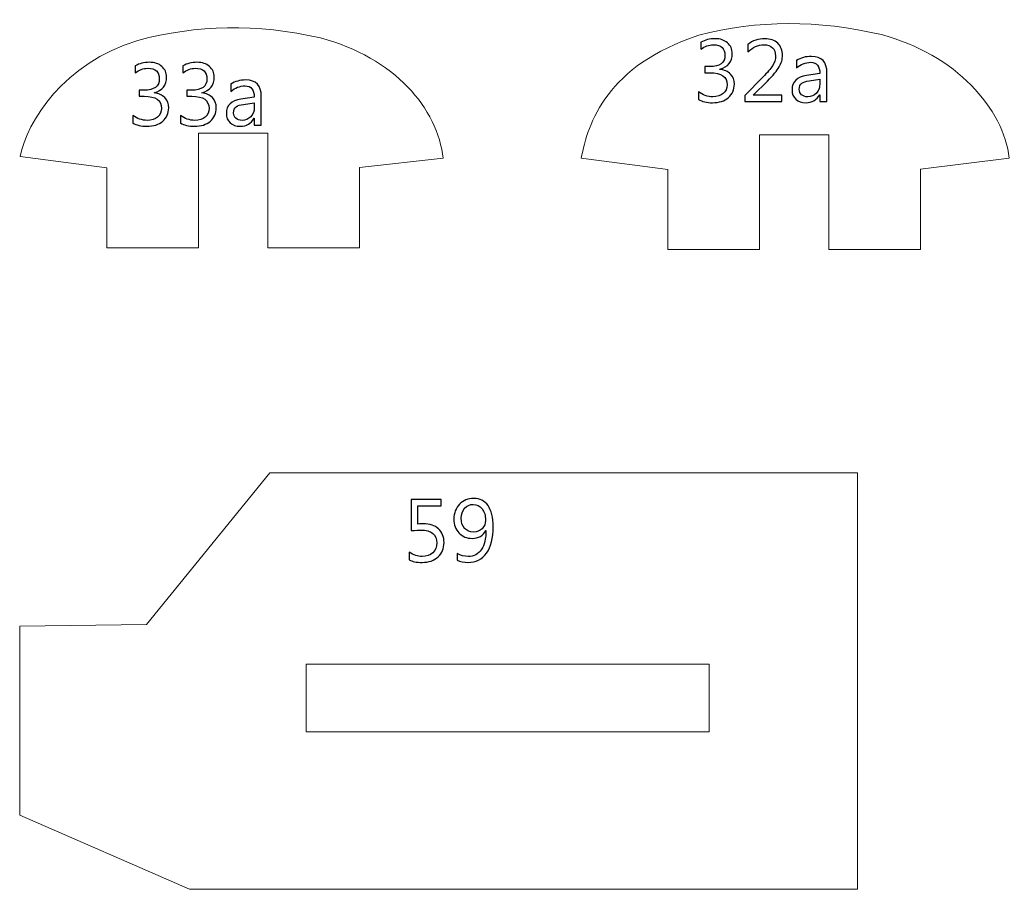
# Model space of a CAD drawing. Header units: centimetres. Extents: x -19.4 to 19.9, y -26.5 to 22.7.
# Drawn here: x -19.208 to -14.467, y -21.636 to -17.471 of the extents above; entities that cross this region are included whole.
import ezdxf

# ---------------------------------------------------------------- set-up
doc = ezdxf.new("R2010")
doc.units = ezdxf.units.CM
doc.header["$MEASUREMENT"] = 0
doc.layers.add('Camada 1', color=7, linetype='Continuous')

msp = doc.modelspace()

# ---------------------------------------------------------------- linework, layer by layer
at = {"layer": 'Camada 1', "color": 7, "lineweight": 9}
msp.add_lwpolyline([(-17.83549, -20.88224), (-15.90525, -20.88224), (-15.90525, -20.55776), (-17.83549, -20.55776), (-17.83549, -20.88224)], close=True, dxfattribs=at)
for points, knots in [([(-18.35137, -18.01404), (-18.35137, -18.01404), (-18.01893, -18.01404), (-18.01893, -18.01404), (-18.01893, -18.01404), (-18.01893, -18.01404), (-18.01915, -18.56346), (-18.01915, -18.56346), (-18.01915, -18.56346), (-18.01915, -18.56346), (-17.58045, -18.56334), (-17.58045, -18.56334), (-17.58045, -18.56334), (-17.58045, -18.56334), (-17.58015, -18.17793), (-17.58015, -18.17793), (-17.58015, -18.17793), (-17.58015, -18.17793), (-17.17934, -18.13441), (-17.17934, -18.13441), (-17.17934, -18.13441), (-17.20502, -17.89693), (-17.4121, -17.65142), (-17.76761, -17.5579), (-17.76761, -17.5579), (-18.07108, -17.48705), (-18.3604, -17.49483), (-18.64282, -17.56926), (-18.64282, -17.56926), (-18.99689, -17.67799), (-19.17526, -17.95945), (-19.20538, -18.12489), (-19.20538, -18.12489), (-19.20538, -18.12489), (-18.79091, -18.18003), (-18.79091, -18.18003), (-18.79091, -18.18003), (-18.79091, -18.18003), (-18.79085, -18.56268), (-18.79085, -18.56268), (-18.79085, -18.56268), (-18.79085, -18.56268), (-18.35133, -18.56342), (-18.35133, -18.56342), (-18.35133, -18.56342), (-18.35133, -18.56342), (-18.35137, -18.01404), (-18.35137, -18.01404)], [0, 0, 0, 0, 0.0769231, 0.0769231, 0.0769231, 0.0769231, 0.1538462, 0.1538462, 0.1538462, 0.1538462, 0.2307692, 0.2307692, 0.2307692, 0.2307692, 0.3076923, 0.3076923, 0.3076923, 0.3076923, 0.3846154, 0.3846154, 0.3846154, 0.3846154, 0.4615385, 0.4615385, 0.4615385, 0.4615385, 0.5384615, 0.5384615, 0.5384615, 0.5384615, 0.6153846, 0.6153846, 0.6153846, 0.6153846, 0.6923077, 0.6923077, 0.6923077, 0.6923077, 0.7692308, 0.7692308, 0.7692308, 0.7692308, 0.8461538, 0.8461538, 0.8461538, 0.8461538, 1, 1, 1, 1]), ([(-15.66337, -18.02204), (-15.66337, -18.02204), (-15.33093, -18.02204), (-15.33093, -18.02204), (-15.33093, -18.02204), (-15.33093, -18.02204), (-15.33115, -18.57146), (-15.33115, -18.57146), (-15.33115, -18.57146), (-15.33115, -18.57146), (-14.89245, -18.57134), (-14.89245, -18.57134), (-14.89245, -18.57134), (-14.89245, -18.57134), (-14.89215, -18.18593), (-14.89215, -18.18593), (-14.89215, -18.18593), (-14.89215, -18.18593), (-14.46737, -18.13441), (-14.46737, -18.13441), (-14.46737, -18.13441), (-14.49305, -17.89693), (-14.7241, -17.63542), (-15.07961, -17.5419), (-15.07961, -17.5419), (-15.38308, -17.47105), (-15.6724, -17.47082), (-15.95482, -17.54525), (-15.95482, -17.54525), (-16.39354, -17.6871), (-16.48726, -17.96745), (-16.51738, -18.13289), (-16.51738, -18.13289), (-16.51738, -18.13289), (-16.10291, -18.18803), (-16.10291, -18.18803), (-16.10291, -18.18803), (-16.10291, -18.18803), (-16.10285, -18.57068), (-16.10285, -18.57068), (-16.10285, -18.57068), (-16.10285, -18.57068), (-15.66333, -18.57142), (-15.66333, -18.57142), (-15.66333, -18.57142), (-15.66333, -18.57142), (-15.66337, -18.02204), (-15.66337, -18.02204)], [0, 0, 0, 0, 0.0769231, 0.0769231, 0.0769231, 0.0769231, 0.1538462, 0.1538462, 0.1538462, 0.1538462, 0.2307692, 0.2307692, 0.2307692, 0.2307692, 0.3076923, 0.3076923, 0.3076923, 0.3076923, 0.3846154, 0.3846154, 0.3846154, 0.3846154, 0.4615385, 0.4615385, 0.4615385, 0.4615385, 0.5384615, 0.5384615, 0.5384615, 0.5384615, 0.6153846, 0.6153846, 0.6153846, 0.6153846, 0.6923077, 0.6923077, 0.6923077, 0.6923077, 0.7692308, 0.7692308, 0.7692308, 0.7692308, 0.8461538, 0.8461538, 0.8461538, 0.8461538, 1, 1, 1, 1]), ([(-15.19417, -21.6355), (-15.19417, -21.6355), (-18.39439, -21.6355), (-18.39439, -21.6355), (-18.39439, -21.6355), (-18.39439, -21.6355), (-19.20773, -21.28158), (-19.20773, -21.28158), (-19.20773, -21.28158), (-19.20773, -21.28158), (-19.20751, -20.3751), (-19.20751, -20.3751), (-19.20751, -20.3751), (-19.20751, -20.3751), (-18.60141, -20.36694), (-18.60141, -20.36694), (-18.60141, -20.36694), (-18.60141, -20.36694), (-18.01051, -19.64138), (-18.01051, -19.64138), (-18.01051, -19.64138), (-18.01051, -19.64138), (-15.19417, -19.64138), (-15.19417, -19.64138), (-15.19417, -19.64138), (-15.19417, -19.64138), (-15.19417, -21.6355), (-15.19417, -21.6355)], [0, 0, 0, 0, 0.125, 0.125, 0.125, 0.125, 0.25, 0.25, 0.25, 0.25, 0.375, 0.375, 0.375, 0.375, 0.5, 0.5, 0.5, 0.5, 0.625, 0.625, 0.625, 0.625, 0.75, 0.75, 0.75, 0.75, 1, 1, 1, 1])]:
    msp.add_open_spline(points, degree=3, knots=knots, dxfattribs=at)
at = {"layer": 'Camada 1', "color": 7}
for points, knots in [([(-15.95572, -17.85197), (-15.95572, -17.85197), (-15.95572, -17.81557), (-15.95572, -17.81557), (-15.95572, -17.81557), (-15.93547, -17.83165), (-15.91254, -17.8397), (-15.88706, -17.8397), (-15.88706, -17.8397), (-15.86632, -17.8397), (-15.84981, -17.83455), (-15.83746, -17.82417), (-15.83746, -17.82417), (-15.82512, -17.8138), (-15.81898, -17.79983), (-15.81898, -17.78233), (-15.81898, -17.78233), (-15.81898, -17.74353), (-15.84649, -17.72412), (-15.90146, -17.72412), (-15.90146, -17.72412), (-15.90146, -17.72412), (-15.92608, -17.72412), (-15.92608, -17.72412), (-15.92608, -17.72412), (-15.92608, -17.72412), (-15.92608, -17.69534), (-15.92608, -17.69534), (-15.92608, -17.69534), (-15.92608, -17.69534), (-15.90266, -17.69534), (-15.90266, -17.69534), (-15.90266, -17.69534), (-15.85362, -17.69534), (-15.82914, -17.67713), (-15.82914, -17.6408), (-15.82914, -17.6408), (-15.82914, -17.60714), (-15.84784, -17.59035), (-15.88523, -17.59035), (-15.88523, -17.59035), (-15.90611, -17.59035), (-15.9258, -17.5974), (-15.94429, -17.61152), (-15.94429, -17.61152), (-15.94429, -17.61152), (-15.94429, -17.5785), (-15.94429, -17.5785), (-15.94429, -17.5785), (-15.92524, -17.56721), (-15.90273, -17.56156), (-15.87683, -17.56156), (-15.87683, -17.56156), (-15.85186, -17.56156), (-15.83189, -17.56819), (-15.81686, -17.58139), (-15.81686, -17.58139), (-15.8019, -17.59465), (-15.79442, -17.61159), (-15.79442, -17.63226), (-15.79442, -17.63226), (-15.79442, -17.67128), (-15.81425, -17.6964), (-15.85397, -17.70754), (-15.85397, -17.70754), (-15.85397, -17.70754), (-15.85397, -17.70839), (-15.85397, -17.70839), (-15.85397, -17.70839), (-15.83267, -17.71044), (-15.81573, -17.71792), (-15.80317, -17.73083), (-15.80317, -17.73083), (-15.79054, -17.74374), (-15.78426, -17.75983), (-15.78426, -17.77909), (-15.78426, -17.77909), (-15.78426, -17.80576), (-15.79379, -17.82721), (-15.81291, -17.84358), (-15.81291, -17.84358), (-15.83203, -17.85988), (-15.85722, -17.86806), (-15.88848, -17.86806), (-15.88848, -17.86806), (-15.91663, -17.86806), (-15.93906, -17.8627), (-15.95572, -17.85197)], [0, 0, 0, 0, 0.0434783, 0.0434783, 0.0434783, 0.0434783, 0.0869565, 0.0869565, 0.0869565, 0.0869565, 0.1304348, 0.1304348, 0.1304348, 0.1304348, 0.173913, 0.173913, 0.173913, 0.173913, 0.2173913, 0.2173913, 0.2173913, 0.2173913, 0.2608696, 0.2608696, 0.2608696, 0.2608696, 0.3043478, 0.3043478, 0.3043478, 0.3043478, 0.3478261, 0.3478261, 0.3478261, 0.3478261, 0.3913043, 0.3913043, 0.3913043, 0.3913043, 0.4347826, 0.4347826, 0.4347826, 0.4347826, 0.4782609, 0.4782609, 0.4782609, 0.4782609, 0.5217391, 0.5217391, 0.5217391, 0.5217391, 0.5652174, 0.5652174, 0.5652174, 0.5652174, 0.6086957, 0.6086957, 0.6086957, 0.6086957, 0.6521739, 0.6521739, 0.6521739, 0.6521739, 0.6956522, 0.6956522, 0.6956522, 0.6956522, 0.7391304, 0.7391304, 0.7391304, 0.7391304, 0.7826087, 0.7826087, 0.7826087, 0.7826087, 0.826087, 0.826087, 0.826087, 0.826087, 0.8695652, 0.8695652, 0.8695652, 0.8695652, 0.9130435, 0.9130435, 0.9130435, 0.9130435, 1, 1, 1, 1]), ([(-15.55608, -17.86298), (-15.55608, -17.86298), (-15.73473, -17.86298), (-15.73473, -17.86298), (-15.73473, -17.86298), (-15.73473, -17.86298), (-15.73473, -17.83292), (-15.73473, -17.83292), (-15.73473, -17.83292), (-15.73473, -17.83292), (-15.64837, -17.74628), (-15.64837, -17.74628), (-15.64837, -17.74628), (-15.62629, -17.7242), (-15.61055, -17.70585), (-15.60117, -17.69117), (-15.60117, -17.69117), (-15.59171, -17.6765), (-15.58699, -17.66076), (-15.58699, -17.64411), (-15.58699, -17.64411), (-15.58699, -17.62704), (-15.59186, -17.61377), (-15.60166, -17.60439), (-15.60166, -17.60439), (-15.61147, -17.59501), (-15.62537, -17.59035), (-15.64343, -17.59035), (-15.64343, -17.59035), (-15.66989, -17.59035), (-15.69522, -17.60164), (-15.71949, -17.62422), (-15.71949, -17.62422), (-15.71949, -17.62422), (-15.71949, -17.58866), (-15.71949, -17.58866), (-15.71949, -17.58866), (-15.69635, -17.57059), (-15.6694, -17.56156), (-15.63871, -17.56156), (-15.63871, -17.56156), (-15.61225, -17.56156), (-15.59143, -17.56876), (-15.57626, -17.58308), (-15.57626, -17.58308), (-15.56109, -17.5974), (-15.55354, -17.61667), (-15.55354, -17.6408), (-15.55354, -17.6408), (-15.55354, -17.65978), (-15.55876, -17.6784), (-15.56928, -17.69654), (-15.56928, -17.69654), (-15.57972, -17.71467), (-15.59856, -17.73718), (-15.62572, -17.76406), (-15.62572, -17.76406), (-15.62572, -17.76406), (-15.69409, -17.83165), (-15.69409, -17.83165), (-15.69409, -17.83165), (-15.69409, -17.83165), (-15.69409, -17.8325), (-15.69409, -17.8325), (-15.69409, -17.8325), (-15.69409, -17.8325), (-15.55608, -17.8325), (-15.55608, -17.8325), (-15.55608, -17.8325), (-15.55608, -17.8325), (-15.55608, -17.86298), (-15.55608, -17.86298)], [0, 0, 0, 0, 0.0526316, 0.0526316, 0.0526316, 0.0526316, 0.1052632, 0.1052632, 0.1052632, 0.1052632, 0.1578947, 0.1578947, 0.1578947, 0.1578947, 0.2105263, 0.2105263, 0.2105263, 0.2105263, 0.2631579, 0.2631579, 0.2631579, 0.2631579, 0.3157895, 0.3157895, 0.3157895, 0.3157895, 0.3684211, 0.3684211, 0.3684211, 0.3684211, 0.4210526, 0.4210526, 0.4210526, 0.4210526, 0.4736842, 0.4736842, 0.4736842, 0.4736842, 0.5263158, 0.5263158, 0.5263158, 0.5263158, 0.5789474, 0.5789474, 0.5789474, 0.5789474, 0.6315789, 0.6315789, 0.6315789, 0.6315789, 0.6842105, 0.6842105, 0.6842105, 0.6842105, 0.7368421, 0.7368421, 0.7368421, 0.7368421, 0.7894737, 0.7894737, 0.7894737, 0.7894737, 0.8421053, 0.8421053, 0.8421053, 0.8421053, 0.8947368, 0.8947368, 0.8947368, 0.8947368, 1, 1, 1, 1]), ([(-18.6658, -17.96489), (-18.6658, -17.96489), (-18.6658, -17.92849), (-18.6658, -17.92849), (-18.6658, -17.92849), (-18.64555, -17.94457), (-18.62262, -17.95262), (-18.59714, -17.95262), (-18.59714, -17.95262), (-18.5764, -17.95262), (-18.55989, -17.94747), (-18.54754, -17.93709), (-18.54754, -17.93709), (-18.5352, -17.92672), (-18.52906, -17.91275), (-18.52906, -17.89525), (-18.52906, -17.89525), (-18.52906, -17.85645), (-18.55657, -17.83704), (-18.61154, -17.83704), (-18.61154, -17.83704), (-18.61154, -17.83704), (-18.63616, -17.83704), (-18.63616, -17.83704), (-18.63616, -17.83704), (-18.63616, -17.83704), (-18.63616, -17.80826), (-18.63616, -17.80826), (-18.63616, -17.80826), (-18.63616, -17.80826), (-18.61274, -17.80826), (-18.61274, -17.80826), (-18.61274, -17.80826), (-18.5637, -17.80826), (-18.53922, -17.79005), (-18.53922, -17.75372), (-18.53922, -17.75372), (-18.53922, -17.72006), (-18.55792, -17.70327), (-18.59531, -17.70327), (-18.59531, -17.70327), (-18.61619, -17.70327), (-18.63588, -17.71032), (-18.65437, -17.72444), (-18.65437, -17.72444), (-18.65437, -17.72444), (-18.65437, -17.69142), (-18.65437, -17.69142), (-18.65437, -17.69142), (-18.63532, -17.68013), (-18.61281, -17.67448), (-18.58691, -17.67448), (-18.58691, -17.67448), (-18.56194, -17.67448), (-18.54197, -17.68111), (-18.52694, -17.69431), (-18.52694, -17.69431), (-18.51198, -17.70757), (-18.5045, -17.72451), (-18.5045, -17.74518), (-18.5045, -17.74518), (-18.5045, -17.7842), (-18.52433, -17.80932), (-18.56405, -17.82046), (-18.56405, -17.82046), (-18.56405, -17.82046), (-18.56405, -17.82131), (-18.56405, -17.82131), (-18.56405, -17.82131), (-18.54275, -17.82336), (-18.52581, -17.83084), (-18.51325, -17.84375), (-18.51325, -17.84375), (-18.50062, -17.85666), (-18.49434, -17.87275), (-18.49434, -17.89201), (-18.49434, -17.89201), (-18.49434, -17.91868), (-18.50387, -17.94013), (-18.52299, -17.9565), (-18.52299, -17.9565), (-18.54211, -17.9728), (-18.5673, -17.98098), (-18.59856, -17.98098), (-18.59856, -17.98098), (-18.62671, -17.98098), (-18.64914, -17.97562), (-18.6658, -17.96489)], [0, 0, 0, 0, 0.0434783, 0.0434783, 0.0434783, 0.0434783, 0.0869565, 0.0869565, 0.0869565, 0.0869565, 0.1304348, 0.1304348, 0.1304348, 0.1304348, 0.173913, 0.173913, 0.173913, 0.173913, 0.2173913, 0.2173913, 0.2173913, 0.2173913, 0.2608696, 0.2608696, 0.2608696, 0.2608696, 0.3043478, 0.3043478, 0.3043478, 0.3043478, 0.3478261, 0.3478261, 0.3478261, 0.3478261, 0.3913043, 0.3913043, 0.3913043, 0.3913043, 0.4347826, 0.4347826, 0.4347826, 0.4347826, 0.4782609, 0.4782609, 0.4782609, 0.4782609, 0.5217391, 0.5217391, 0.5217391, 0.5217391, 0.5652174, 0.5652174, 0.5652174, 0.5652174, 0.6086957, 0.6086957, 0.6086957, 0.6086957, 0.6521739, 0.6521739, 0.6521739, 0.6521739, 0.6956522, 0.6956522, 0.6956522, 0.6956522, 0.7391304, 0.7391304, 0.7391304, 0.7391304, 0.7826087, 0.7826087, 0.7826087, 0.7826087, 0.826087, 0.826087, 0.826087, 0.826087, 0.8695652, 0.8695652, 0.8695652, 0.8695652, 0.9130435, 0.9130435, 0.9130435, 0.9130435, 1, 1, 1, 1]), ([(-18.43762, -17.96489), (-18.43762, -17.96489), (-18.43762, -17.92849), (-18.43762, -17.92849), (-18.43762, -17.92849), (-18.41737, -17.94457), (-18.39444, -17.95262), (-18.36896, -17.95262), (-18.36896, -17.95262), (-18.34822, -17.95262), (-18.33171, -17.94747), (-18.31936, -17.93709), (-18.31936, -17.93709), (-18.30702, -17.92672), (-18.30088, -17.91275), (-18.30088, -17.89525), (-18.30088, -17.89525), (-18.30088, -17.85645), (-18.32839, -17.83704), (-18.38336, -17.83704), (-18.38336, -17.83704), (-18.38336, -17.83704), (-18.40798, -17.83704), (-18.40798, -17.83704), (-18.40798, -17.83704), (-18.40798, -17.83704), (-18.40798, -17.80826), (-18.40798, -17.80826), (-18.40798, -17.80826), (-18.40798, -17.80826), (-18.38456, -17.80826), (-18.38456, -17.80826), (-18.38456, -17.80826), (-18.33552, -17.80826), (-18.31104, -17.79005), (-18.31104, -17.75372), (-18.31104, -17.75372), (-18.31104, -17.72006), (-18.32974, -17.70327), (-18.36713, -17.70327), (-18.36713, -17.70327), (-18.38801, -17.70327), (-18.4077, -17.71032), (-18.42619, -17.72444), (-18.42619, -17.72444), (-18.42619, -17.72444), (-18.42619, -17.69142), (-18.42619, -17.69142), (-18.42619, -17.69142), (-18.40714, -17.68013), (-18.38463, -17.67448), (-18.35873, -17.67448), (-18.35873, -17.67448), (-18.33376, -17.67448), (-18.31379, -17.68111), (-18.29876, -17.69431), (-18.29876, -17.69431), (-18.2838, -17.70757), (-18.27632, -17.72451), (-18.27632, -17.74518), (-18.27632, -17.74518), (-18.27632, -17.7842), (-18.29615, -17.80932), (-18.33587, -17.82046), (-18.33587, -17.82046), (-18.33587, -17.82046), (-18.33587, -17.82131), (-18.33587, -17.82131), (-18.33587, -17.82131), (-18.31457, -17.82336), (-18.29763, -17.83084), (-18.28507, -17.84375), (-18.28507, -17.84375), (-18.27244, -17.85666), (-18.26616, -17.87275), (-18.26616, -17.89201), (-18.26616, -17.89201), (-18.26616, -17.91868), (-18.27569, -17.94013), (-18.29481, -17.9565), (-18.29481, -17.9565), (-18.31393, -17.9728), (-18.33912, -17.98098), (-18.37038, -17.98098), (-18.37038, -17.98098), (-18.39853, -17.98098), (-18.42096, -17.97562), (-18.43762, -17.96489)], [0, 0, 0, 0, 0.0434783, 0.0434783, 0.0434783, 0.0434783, 0.0869565, 0.0869565, 0.0869565, 0.0869565, 0.1304348, 0.1304348, 0.1304348, 0.1304348, 0.173913, 0.173913, 0.173913, 0.173913, 0.2173913, 0.2173913, 0.2173913, 0.2173913, 0.2608696, 0.2608696, 0.2608696, 0.2608696, 0.3043478, 0.3043478, 0.3043478, 0.3043478, 0.3478261, 0.3478261, 0.3478261, 0.3478261, 0.3913043, 0.3913043, 0.3913043, 0.3913043, 0.4347826, 0.4347826, 0.4347826, 0.4347826, 0.4782609, 0.4782609, 0.4782609, 0.4782609, 0.5217391, 0.5217391, 0.5217391, 0.5217391, 0.5652174, 0.5652174, 0.5652174, 0.5652174, 0.6086957, 0.6086957, 0.6086957, 0.6086957, 0.6521739, 0.6521739, 0.6521739, 0.6521739, 0.6956522, 0.6956522, 0.6956522, 0.6956522, 0.7391304, 0.7391304, 0.7391304, 0.7391304, 0.7826087, 0.7826087, 0.7826087, 0.7826087, 0.826087, 0.826087, 0.826087, 0.826087, 0.8695652, 0.8695652, 0.8695652, 0.8695652, 0.9130435, 0.9130435, 0.9130435, 0.9130435, 1, 1, 1, 1]), ([(-15.3406, -17.86298), (-15.3406, -17.86298), (-15.37447, -17.86298), (-15.37447, -17.86298), (-15.37447, -17.86298), (-15.37447, -17.86298), (-15.37447, -17.82989), (-15.37447, -17.82989), (-15.37447, -17.82989), (-15.37447, -17.82989), (-15.37532, -17.82989), (-15.37532, -17.82989), (-15.37532, -17.82989), (-15.39006, -17.85536), (-15.41172, -17.86806), (-15.44044, -17.86806), (-15.44044, -17.86806), (-15.46154, -17.86806), (-15.47805, -17.86249), (-15.48997, -17.85127), (-15.48997, -17.85127), (-15.5019, -17.84012), (-15.50782, -17.8253), (-15.50782, -17.80682), (-15.50782, -17.80682), (-15.50782, -17.76723), (-15.48454, -17.74416), (-15.43797, -17.73767), (-15.43797, -17.73767), (-15.43797, -17.73767), (-15.37447, -17.72878), (-15.37447, -17.72878), (-15.37447, -17.72878), (-15.37447, -17.69266), (-15.38901, -17.67459), (-15.41807, -17.67459), (-15.41807, -17.67459), (-15.44355, -17.67459), (-15.46655, -17.68334), (-15.48708, -17.70084), (-15.48708, -17.70084), (-15.48708, -17.70084), (-15.48708, -17.66613), (-15.48708, -17.66613), (-15.48708, -17.66613), (-15.46627, -17.65286), (-15.44235, -17.64623), (-15.41518, -17.64623), (-15.41518, -17.64623), (-15.36544, -17.64623), (-15.3406, -17.67255), (-15.3406, -17.72525), (-15.3406, -17.72525), (-15.3406, -17.72525), (-15.3406, -17.86298), (-15.3406, -17.86298)], [0, 0, 0, 0, 0.0666667, 0.0666667, 0.0666667, 0.0666667, 0.1333333, 0.1333333, 0.1333333, 0.1333333, 0.2, 0.2, 0.2, 0.2, 0.2666667, 0.2666667, 0.2666667, 0.2666667, 0.3333333, 0.3333333, 0.3333333, 0.3333333, 0.4, 0.4, 0.4, 0.4, 0.4666667, 0.4666667, 0.4666667, 0.4666667, 0.5333333, 0.5333333, 0.5333333, 0.5333333, 0.6, 0.6, 0.6, 0.6, 0.6666667, 0.6666667, 0.6666667, 0.6666667, 0.7333333, 0.7333333, 0.7333333, 0.7333333, 0.8, 0.8, 0.8, 0.8, 0.8666667, 0.8666667, 0.8666667, 0.8666667, 1, 1, 1, 1]), ([(-18.05068, -17.9759), (-18.05068, -17.9759), (-18.08455, -17.9759), (-18.08455, -17.9759), (-18.08455, -17.9759), (-18.08455, -17.9759), (-18.08455, -17.94281), (-18.08455, -17.94281), (-18.08455, -17.94281), (-18.08455, -17.94281), (-18.0854, -17.94281), (-18.0854, -17.94281), (-18.0854, -17.94281), (-18.10014, -17.96828), (-18.1218, -17.98098), (-18.15052, -17.98098), (-18.15052, -17.98098), (-18.17162, -17.98098), (-18.18813, -17.97541), (-18.20005, -17.96419), (-18.20005, -17.96419), (-18.21198, -17.95304), (-18.2179, -17.93822), (-18.2179, -17.91974), (-18.2179, -17.91974), (-18.2179, -17.88015), (-18.19462, -17.85708), (-18.14805, -17.85059), (-18.14805, -17.85059), (-18.14805, -17.85059), (-18.08455, -17.8417), (-18.08455, -17.8417), (-18.08455, -17.8417), (-18.08455, -17.80558), (-18.09909, -17.78751), (-18.12815, -17.78751), (-18.12815, -17.78751), (-18.15363, -17.78751), (-18.17663, -17.79626), (-18.19716, -17.81376), (-18.19716, -17.81376), (-18.19716, -17.81376), (-18.19716, -17.77905), (-18.19716, -17.77905), (-18.19716, -17.77905), (-18.17635, -17.76578), (-18.15243, -17.75915), (-18.12526, -17.75915), (-18.12526, -17.75915), (-18.07552, -17.75915), (-18.05068, -17.78547), (-18.05068, -17.83817), (-18.05068, -17.83817), (-18.05068, -17.83817), (-18.05068, -17.9759), (-18.05068, -17.9759)], [0, 0, 0, 0, 0.0666667, 0.0666667, 0.0666667, 0.0666667, 0.1333333, 0.1333333, 0.1333333, 0.1333333, 0.2, 0.2, 0.2, 0.2, 0.2666667, 0.2666667, 0.2666667, 0.2666667, 0.3333333, 0.3333333, 0.3333333, 0.3333333, 0.4, 0.4, 0.4, 0.4, 0.4666667, 0.4666667, 0.4666667, 0.4666667, 0.5333333, 0.5333333, 0.5333333, 0.5333333, 0.6, 0.6, 0.6, 0.6, 0.6666667, 0.6666667, 0.6666667, 0.6666667, 0.7333333, 0.7333333, 0.7333333, 0.7333333, 0.8, 0.8, 0.8, 0.8, 0.8666667, 0.8666667, 0.8666667, 0.8666667, 1, 1, 1, 1]), ([(-15.37447, -17.75587), (-15.37447, -17.75587), (-15.42555, -17.76293), (-15.42555, -17.76293), (-15.42555, -17.76293), (-15.44129, -17.76512), (-15.45314, -17.76907), (-15.46111, -17.77464), (-15.46111, -17.77464), (-15.46909, -17.78029), (-15.47311, -17.79017), (-15.47311, -17.80442), (-15.47311, -17.80442), (-15.47311, -17.81479), (-15.46944, -17.82326), (-15.46203, -17.82982), (-15.46203, -17.82982), (-15.45469, -17.83638), (-15.44482, -17.8397), (-15.43261, -17.8397), (-15.43261, -17.8397), (-15.41575, -17.8397), (-15.40185, -17.83377), (-15.39091, -17.82199), (-15.39091, -17.82199), (-15.37997, -17.81013), (-15.37447, -17.79518), (-15.37447, -17.77704), (-15.37447, -17.77704), (-15.37447, -17.77704), (-15.37447, -17.75587), (-15.37447, -17.75587)], [0, 0, 0, 0, 0.1111111, 0.1111111, 0.1111111, 0.1111111, 0.2222222, 0.2222222, 0.2222222, 0.2222222, 0.3333333, 0.3333333, 0.3333333, 0.3333333, 0.4444444, 0.4444444, 0.4444444, 0.4444444, 0.5555556, 0.5555556, 0.5555556, 0.5555556, 0.6666667, 0.6666667, 0.6666667, 0.6666667, 0.7777778, 0.7777778, 0.7777778, 0.7777778, 1, 1, 1, 1]), ([(-18.08455, -17.86879), (-18.08455, -17.86879), (-18.13563, -17.87585), (-18.13563, -17.87585), (-18.13563, -17.87585), (-18.15137, -17.87804), (-18.16322, -17.88199), (-18.17119, -17.88756), (-18.17119, -17.88756), (-18.17917, -17.89321), (-18.18319, -17.90309), (-18.18319, -17.91734), (-18.18319, -17.91734), (-18.18319, -17.92771), (-18.17952, -17.93618), (-18.17211, -17.94274), (-18.17211, -17.94274), (-18.16477, -17.9493), (-18.1549, -17.95262), (-18.14269, -17.95262), (-18.14269, -17.95262), (-18.12583, -17.95262), (-18.11193, -17.94669), (-18.10099, -17.93491), (-18.10099, -17.93491), (-18.09005, -17.92305), (-18.08455, -17.9081), (-18.08455, -17.88996), (-18.08455, -17.88996), (-18.08455, -17.88996), (-18.08455, -17.86879), (-18.08455, -17.86879)], [0, 0, 0, 0, 0.1111111, 0.1111111, 0.1111111, 0.1111111, 0.2222222, 0.2222222, 0.2222222, 0.2222222, 0.3333333, 0.3333333, 0.3333333, 0.3333333, 0.4444444, 0.4444444, 0.4444444, 0.4444444, 0.5555556, 0.5555556, 0.5555556, 0.5555556, 0.6666667, 0.6666667, 0.6666667, 0.6666667, 0.7777778, 0.7777778, 0.7777778, 0.7777778, 1, 1, 1, 1]), ([(-17.11175, -20.06012), (-17.11175, -20.06012), (-17.11175, -20.0276), (-17.11175, -20.0276), (-17.11175, -20.0276), (-17.09524, -20.03698), (-17.07774, -20.04164), (-17.05926, -20.04164), (-17.05926, -20.04164), (-17.03244, -20.04164), (-17.01149, -20.03077), (-16.9966, -20.00911), (-16.9966, -20.00911), (-16.98164, -19.98745), (-16.97416, -19.95662), (-16.97416, -19.91675), (-16.97416, -19.91675), (-16.97445, -19.91689), (-16.97473, -19.91689), (-16.97501, -19.91675), (-16.97501, -19.91675), (-16.98764, -19.94215), (-17.00972, -19.95485), (-17.04105, -19.95485), (-17.04105, -19.95485), (-17.06645, -19.95485), (-17.0872, -19.94624), (-17.10349, -19.92903), (-17.10349, -19.92903), (-17.11972, -19.91181), (-17.12784, -19.88959), (-17.12784, -19.86249), (-17.12784, -19.86249), (-17.12784, -19.83356), (-17.11895, -19.80979), (-17.1011, -19.7913), (-17.1011, -19.7913), (-17.08324, -19.77274), (-17.06045, -19.7635), (-17.03258, -19.7635), (-17.03258, -19.7635), (-17.00344, -19.7635), (-16.98066, -19.77507), (-16.96436, -19.79815), (-16.96436, -19.79815), (-16.94806, -19.82122), (-16.93987, -19.85487), (-16.93987, -19.89897), (-16.93987, -19.89897), (-16.93987, -19.95372), (-16.95046, -19.99592), (-16.97169, -20.02555), (-16.97169, -20.02555), (-16.99286, -20.05518), (-17.02235, -20.07), (-17.0601, -20.07), (-17.0601, -20.07), (-17.07993, -20.07), (-17.09714, -20.06668), (-17.11175, -20.06012)], [0, 0, 0, 0, 0.0625, 0.0625, 0.0625, 0.0625, 0.125, 0.125, 0.125, 0.125, 0.1875, 0.1875, 0.1875, 0.1875, 0.25, 0.25, 0.25, 0.25, 0.3125, 0.3125, 0.3125, 0.3125, 0.375, 0.375, 0.375, 0.375, 0.4375, 0.4375, 0.4375, 0.4375, 0.5, 0.5, 0.5, 0.5, 0.5625, 0.5625, 0.5625, 0.5625, 0.625, 0.625, 0.625, 0.625, 0.6875, 0.6875, 0.6875, 0.6875, 0.75, 0.75, 0.75, 0.75, 0.8125, 0.8125, 0.8125, 0.8125, 0.875, 0.875, 0.875, 0.875, 1, 1, 1, 1]), ([(-17.34162, -20.05772), (-17.34162, -20.05772), (-17.34162, -20.02174), (-17.34162, -20.02174), (-17.34162, -20.02174), (-17.32137, -20.035), (-17.30077, -20.04164), (-17.27982, -20.04164), (-17.27982, -20.04164), (-17.25886, -20.04164), (-17.242, -20.03571), (-17.22916, -20.02386), (-17.22916, -20.02386), (-17.21638, -20.01207), (-17.20996, -19.99634), (-17.20996, -19.97679), (-17.20996, -19.97679), (-17.20996, -19.95739), (-17.21653, -19.94222), (-17.22958, -19.93136), (-17.22958, -19.93136), (-17.2427, -19.92049), (-17.2614, -19.91506), (-17.28581, -19.91506), (-17.28581, -19.91506), (-17.29407, -19.91506), (-17.30959, -19.9159), (-17.33231, -19.91753), (-17.33231, -19.91753), (-17.33231, -19.91753), (-17.33231, -19.76858), (-17.33231, -19.76858), (-17.33231, -19.76858), (-17.33231, -19.76858), (-17.1888, -19.76858), (-17.1888, -19.76858), (-17.1888, -19.76858), (-17.1888, -19.76858), (-17.1888, -19.79906), (-17.1888, -19.79906), (-17.1888, -19.79906), (-17.1888, -19.79906), (-17.30014, -19.79906), (-17.30014, -19.79906), (-17.30014, -19.79906), (-17.30014, -19.79906), (-17.30014, -19.88627), (-17.30014, -19.88627), (-17.30014, -19.88627), (-17.29103, -19.88571), (-17.28264, -19.88542), (-17.27488, -19.88542), (-17.27488, -19.88542), (-17.2432, -19.88542), (-17.21864, -19.8934), (-17.20129, -19.90927), (-17.20129, -19.90927), (-17.18393, -19.92515), (-17.17525, -19.94695), (-17.17525, -19.97461), (-17.17525, -19.97461), (-17.17525, -20.00325), (-17.18456, -20.02633), (-17.20326, -20.04375), (-17.20326, -20.04375), (-17.22196, -20.06125), (-17.24764, -20.07), (-17.28017, -20.07), (-17.28017, -20.07), (-17.30761, -20.07), (-17.32808, -20.06591), (-17.34162, -20.05772)], [0, 0, 0, 0, 0.0526316, 0.0526316, 0.0526316, 0.0526316, 0.1052632, 0.1052632, 0.1052632, 0.1052632, 0.1578947, 0.1578947, 0.1578947, 0.1578947, 0.2105263, 0.2105263, 0.2105263, 0.2105263, 0.2631579, 0.2631579, 0.2631579, 0.2631579, 0.3157895, 0.3157895, 0.3157895, 0.3157895, 0.3684211, 0.3684211, 0.3684211, 0.3684211, 0.4210526, 0.4210526, 0.4210526, 0.4210526, 0.4736842, 0.4736842, 0.4736842, 0.4736842, 0.5263158, 0.5263158, 0.5263158, 0.5263158, 0.5789474, 0.5789474, 0.5789474, 0.5789474, 0.6315789, 0.6315789, 0.6315789, 0.6315789, 0.6842105, 0.6842105, 0.6842105, 0.6842105, 0.7368421, 0.7368421, 0.7368421, 0.7368421, 0.7894737, 0.7894737, 0.7894737, 0.7894737, 0.8421053, 0.8421053, 0.8421053, 0.8421053, 0.8947368, 0.8947368, 0.8947368, 0.8947368, 1, 1, 1, 1]), ([(-17.03576, -19.79229), (-17.05213, -19.79229), (-17.06575, -19.79843), (-17.07668, -19.81077), (-17.07668, -19.81077), (-17.08762, -19.82312), (-17.09312, -19.83879), (-17.09312, -19.85784), (-17.09312, -19.85784), (-17.09312, -19.87865), (-17.08776, -19.89502), (-17.07704, -19.90694), (-17.07704, -19.90694), (-17.06631, -19.91887), (-17.05178, -19.92479), (-17.03343, -19.92479), (-17.03343, -19.92479), (-17.01749, -19.92479), (-17.00401, -19.91936), (-16.99293, -19.9085), (-16.99293, -19.9085), (-16.98185, -19.89756), (-16.97628, -19.88429), (-16.97628, -19.86856), (-16.97628, -19.86856), (-16.97628, -19.84612), (-16.98178, -19.82778), (-16.99279, -19.8136), (-16.99279, -19.8136), (-17.0038, -19.79942), (-17.01812, -19.79229), (-17.03576, -19.79229)], [0, 0, 0, 0, 0.1111111, 0.1111111, 0.1111111, 0.1111111, 0.2222222, 0.2222222, 0.2222222, 0.2222222, 0.3333333, 0.3333333, 0.3333333, 0.3333333, 0.4444444, 0.4444444, 0.4444444, 0.4444444, 0.5555556, 0.5555556, 0.5555556, 0.5555556, 0.6666667, 0.6666667, 0.6666667, 0.6666667, 0.7777778, 0.7777778, 0.7777778, 0.7777778, 1, 1, 1, 1])]:
    msp.add_open_spline(points, degree=3, knots=knots, dxfattribs=at)
at = {"layer": 'Camada 1', "color": 250, "lineweight": 9}
for points, knots in [([(-15.95572, -17.85197), (-15.95572, -17.85197), (-15.95572, -17.81557), (-15.95572, -17.81557), (-15.95572, -17.81557), (-15.93547, -17.83165), (-15.91254, -17.8397), (-15.88706, -17.8397), (-15.88706, -17.8397), (-15.86632, -17.8397), (-15.84981, -17.83455), (-15.83746, -17.82417), (-15.83746, -17.82417), (-15.82512, -17.8138), (-15.81898, -17.79983), (-15.81898, -17.78233), (-15.81898, -17.78233), (-15.81898, -17.74353), (-15.84649, -17.72412), (-15.90146, -17.72412), (-15.90146, -17.72412), (-15.90146, -17.72412), (-15.92608, -17.72412), (-15.92608, -17.72412), (-15.92608, -17.72412), (-15.92608, -17.72412), (-15.92608, -17.69534), (-15.92608, -17.69534), (-15.92608, -17.69534), (-15.92608, -17.69534), (-15.90266, -17.69534), (-15.90266, -17.69534), (-15.90266, -17.69534), (-15.85362, -17.69534), (-15.82914, -17.67713), (-15.82914, -17.6408), (-15.82914, -17.6408), (-15.82914, -17.60714), (-15.84784, -17.59035), (-15.88523, -17.59035), (-15.88523, -17.59035), (-15.90611, -17.59035), (-15.9258, -17.5974), (-15.94429, -17.61152), (-15.94429, -17.61152), (-15.94429, -17.61152), (-15.94429, -17.5785), (-15.94429, -17.5785), (-15.94429, -17.5785), (-15.92524, -17.56721), (-15.90273, -17.56156), (-15.87683, -17.56156), (-15.87683, -17.56156), (-15.85186, -17.56156), (-15.83189, -17.56819), (-15.81686, -17.58139), (-15.81686, -17.58139), (-15.8019, -17.59465), (-15.79442, -17.61159), (-15.79442, -17.63226), (-15.79442, -17.63226), (-15.79442, -17.67128), (-15.81425, -17.6964), (-15.85397, -17.70754), (-15.85397, -17.70754), (-15.85397, -17.70754), (-15.85397, -17.70839), (-15.85397, -17.70839), (-15.85397, -17.70839), (-15.83267, -17.71044), (-15.81573, -17.71792), (-15.80317, -17.73083), (-15.80317, -17.73083), (-15.79054, -17.74374), (-15.78426, -17.75983), (-15.78426, -17.77909), (-15.78426, -17.77909), (-15.78426, -17.80576), (-15.79379, -17.82721), (-15.81291, -17.84358), (-15.81291, -17.84358), (-15.83203, -17.85988), (-15.85722, -17.86806), (-15.88848, -17.86806), (-15.88848, -17.86806), (-15.91663, -17.86806), (-15.93906, -17.8627), (-15.95572, -17.85197)], [0, 0, 0, 0, 0.0434783, 0.0434783, 0.0434783, 0.0434783, 0.0869565, 0.0869565, 0.0869565, 0.0869565, 0.1304348, 0.1304348, 0.1304348, 0.1304348, 0.173913, 0.173913, 0.173913, 0.173913, 0.2173913, 0.2173913, 0.2173913, 0.2173913, 0.2608696, 0.2608696, 0.2608696, 0.2608696, 0.3043478, 0.3043478, 0.3043478, 0.3043478, 0.3478261, 0.3478261, 0.3478261, 0.3478261, 0.3913043, 0.3913043, 0.3913043, 0.3913043, 0.4347826, 0.4347826, 0.4347826, 0.4347826, 0.4782609, 0.4782609, 0.4782609, 0.4782609, 0.5217391, 0.5217391, 0.5217391, 0.5217391, 0.5652174, 0.5652174, 0.5652174, 0.5652174, 0.6086957, 0.6086957, 0.6086957, 0.6086957, 0.6521739, 0.6521739, 0.6521739, 0.6521739, 0.6956522, 0.6956522, 0.6956522, 0.6956522, 0.7391304, 0.7391304, 0.7391304, 0.7391304, 0.7826087, 0.7826087, 0.7826087, 0.7826087, 0.826087, 0.826087, 0.826087, 0.826087, 0.8695652, 0.8695652, 0.8695652, 0.8695652, 0.9130435, 0.9130435, 0.9130435, 0.9130435, 1, 1, 1, 1]), ([(-15.55608, -17.86298), (-15.55608, -17.86298), (-15.73473, -17.86298), (-15.73473, -17.86298), (-15.73473, -17.86298), (-15.73473, -17.86298), (-15.73473, -17.83292), (-15.73473, -17.83292), (-15.73473, -17.83292), (-15.73473, -17.83292), (-15.64837, -17.74628), (-15.64837, -17.74628), (-15.64837, -17.74628), (-15.62629, -17.7242), (-15.61055, -17.70585), (-15.60117, -17.69117), (-15.60117, -17.69117), (-15.59171, -17.6765), (-15.58699, -17.66076), (-15.58699, -17.64411), (-15.58699, -17.64411), (-15.58699, -17.62704), (-15.59186, -17.61377), (-15.60166, -17.60439), (-15.60166, -17.60439), (-15.61147, -17.59501), (-15.62537, -17.59035), (-15.64343, -17.59035), (-15.64343, -17.59035), (-15.66989, -17.59035), (-15.69522, -17.60164), (-15.71949, -17.62422), (-15.71949, -17.62422), (-15.71949, -17.62422), (-15.71949, -17.58866), (-15.71949, -17.58866), (-15.71949, -17.58866), (-15.69635, -17.57059), (-15.6694, -17.56156), (-15.63871, -17.56156), (-15.63871, -17.56156), (-15.61225, -17.56156), (-15.59143, -17.56876), (-15.57626, -17.58308), (-15.57626, -17.58308), (-15.56109, -17.5974), (-15.55354, -17.61667), (-15.55354, -17.6408), (-15.55354, -17.6408), (-15.55354, -17.65978), (-15.55876, -17.6784), (-15.56928, -17.69654), (-15.56928, -17.69654), (-15.57972, -17.71467), (-15.59856, -17.73718), (-15.62572, -17.76406), (-15.62572, -17.76406), (-15.62572, -17.76406), (-15.69409, -17.83165), (-15.69409, -17.83165), (-15.69409, -17.83165), (-15.69409, -17.83165), (-15.69409, -17.8325), (-15.69409, -17.8325), (-15.69409, -17.8325), (-15.69409, -17.8325), (-15.55608, -17.8325), (-15.55608, -17.8325), (-15.55608, -17.8325), (-15.55608, -17.8325), (-15.55608, -17.86298), (-15.55608, -17.86298)], [0, 0, 0, 0, 0.0526316, 0.0526316, 0.0526316, 0.0526316, 0.1052632, 0.1052632, 0.1052632, 0.1052632, 0.1578947, 0.1578947, 0.1578947, 0.1578947, 0.2105263, 0.2105263, 0.2105263, 0.2105263, 0.2631579, 0.2631579, 0.2631579, 0.2631579, 0.3157895, 0.3157895, 0.3157895, 0.3157895, 0.3684211, 0.3684211, 0.3684211, 0.3684211, 0.4210526, 0.4210526, 0.4210526, 0.4210526, 0.4736842, 0.4736842, 0.4736842, 0.4736842, 0.5263158, 0.5263158, 0.5263158, 0.5263158, 0.5789474, 0.5789474, 0.5789474, 0.5789474, 0.6315789, 0.6315789, 0.6315789, 0.6315789, 0.6842105, 0.6842105, 0.6842105, 0.6842105, 0.7368421, 0.7368421, 0.7368421, 0.7368421, 0.7894737, 0.7894737, 0.7894737, 0.7894737, 0.8421053, 0.8421053, 0.8421053, 0.8421053, 0.8947368, 0.8947368, 0.8947368, 0.8947368, 1, 1, 1, 1]), ([(-18.6658, -17.96489), (-18.6658, -17.96489), (-18.6658, -17.92849), (-18.6658, -17.92849), (-18.6658, -17.92849), (-18.64555, -17.94457), (-18.62262, -17.95262), (-18.59714, -17.95262), (-18.59714, -17.95262), (-18.5764, -17.95262), (-18.55989, -17.94747), (-18.54754, -17.93709), (-18.54754, -17.93709), (-18.5352, -17.92672), (-18.52906, -17.91275), (-18.52906, -17.89525), (-18.52906, -17.89525), (-18.52906, -17.85645), (-18.55657, -17.83704), (-18.61154, -17.83704), (-18.61154, -17.83704), (-18.61154, -17.83704), (-18.63616, -17.83704), (-18.63616, -17.83704), (-18.63616, -17.83704), (-18.63616, -17.83704), (-18.63616, -17.80826), (-18.63616, -17.80826), (-18.63616, -17.80826), (-18.63616, -17.80826), (-18.61274, -17.80826), (-18.61274, -17.80826), (-18.61274, -17.80826), (-18.5637, -17.80826), (-18.53922, -17.79005), (-18.53922, -17.75372), (-18.53922, -17.75372), (-18.53922, -17.72006), (-18.55792, -17.70327), (-18.59531, -17.70327), (-18.59531, -17.70327), (-18.61619, -17.70327), (-18.63588, -17.71032), (-18.65437, -17.72444), (-18.65437, -17.72444), (-18.65437, -17.72444), (-18.65437, -17.69142), (-18.65437, -17.69142), (-18.65437, -17.69142), (-18.63532, -17.68013), (-18.61281, -17.67448), (-18.58691, -17.67448), (-18.58691, -17.67448), (-18.56194, -17.67448), (-18.54197, -17.68111), (-18.52694, -17.69431), (-18.52694, -17.69431), (-18.51198, -17.70757), (-18.5045, -17.72451), (-18.5045, -17.74518), (-18.5045, -17.74518), (-18.5045, -17.7842), (-18.52433, -17.80932), (-18.56405, -17.82046), (-18.56405, -17.82046), (-18.56405, -17.82046), (-18.56405, -17.82131), (-18.56405, -17.82131), (-18.56405, -17.82131), (-18.54275, -17.82336), (-18.52581, -17.83084), (-18.51325, -17.84375), (-18.51325, -17.84375), (-18.50062, -17.85666), (-18.49434, -17.87275), (-18.49434, -17.89201), (-18.49434, -17.89201), (-18.49434, -17.91868), (-18.50387, -17.94013), (-18.52299, -17.9565), (-18.52299, -17.9565), (-18.54211, -17.9728), (-18.5673, -17.98098), (-18.59856, -17.98098), (-18.59856, -17.98098), (-18.62671, -17.98098), (-18.64914, -17.97562), (-18.6658, -17.96489)], [0, 0, 0, 0, 0.0434783, 0.0434783, 0.0434783, 0.0434783, 0.0869565, 0.0869565, 0.0869565, 0.0869565, 0.1304348, 0.1304348, 0.1304348, 0.1304348, 0.173913, 0.173913, 0.173913, 0.173913, 0.2173913, 0.2173913, 0.2173913, 0.2173913, 0.2608696, 0.2608696, 0.2608696, 0.2608696, 0.3043478, 0.3043478, 0.3043478, 0.3043478, 0.3478261, 0.3478261, 0.3478261, 0.3478261, 0.3913043, 0.3913043, 0.3913043, 0.3913043, 0.4347826, 0.4347826, 0.4347826, 0.4347826, 0.4782609, 0.4782609, 0.4782609, 0.4782609, 0.5217391, 0.5217391, 0.5217391, 0.5217391, 0.5652174, 0.5652174, 0.5652174, 0.5652174, 0.6086957, 0.6086957, 0.6086957, 0.6086957, 0.6521739, 0.6521739, 0.6521739, 0.6521739, 0.6956522, 0.6956522, 0.6956522, 0.6956522, 0.7391304, 0.7391304, 0.7391304, 0.7391304, 0.7826087, 0.7826087, 0.7826087, 0.7826087, 0.826087, 0.826087, 0.826087, 0.826087, 0.8695652, 0.8695652, 0.8695652, 0.8695652, 0.9130435, 0.9130435, 0.9130435, 0.9130435, 1, 1, 1, 1]), ([(-18.43762, -17.96489), (-18.43762, -17.96489), (-18.43762, -17.92849), (-18.43762, -17.92849), (-18.43762, -17.92849), (-18.41737, -17.94457), (-18.39444, -17.95262), (-18.36896, -17.95262), (-18.36896, -17.95262), (-18.34822, -17.95262), (-18.33171, -17.94747), (-18.31936, -17.93709), (-18.31936, -17.93709), (-18.30702, -17.92672), (-18.30088, -17.91275), (-18.30088, -17.89525), (-18.30088, -17.89525), (-18.30088, -17.85645), (-18.32839, -17.83704), (-18.38336, -17.83704), (-18.38336, -17.83704), (-18.38336, -17.83704), (-18.40798, -17.83704), (-18.40798, -17.83704), (-18.40798, -17.83704), (-18.40798, -17.83704), (-18.40798, -17.80826), (-18.40798, -17.80826), (-18.40798, -17.80826), (-18.40798, -17.80826), (-18.38456, -17.80826), (-18.38456, -17.80826), (-18.38456, -17.80826), (-18.33552, -17.80826), (-18.31104, -17.79005), (-18.31104, -17.75372), (-18.31104, -17.75372), (-18.31104, -17.72006), (-18.32974, -17.70327), (-18.36713, -17.70327), (-18.36713, -17.70327), (-18.38801, -17.70327), (-18.4077, -17.71032), (-18.42619, -17.72444), (-18.42619, -17.72444), (-18.42619, -17.72444), (-18.42619, -17.69142), (-18.42619, -17.69142), (-18.42619, -17.69142), (-18.40714, -17.68013), (-18.38463, -17.67448), (-18.35873, -17.67448), (-18.35873, -17.67448), (-18.33376, -17.67448), (-18.31379, -17.68111), (-18.29876, -17.69431), (-18.29876, -17.69431), (-18.2838, -17.70757), (-18.27632, -17.72451), (-18.27632, -17.74518), (-18.27632, -17.74518), (-18.27632, -17.7842), (-18.29615, -17.80932), (-18.33587, -17.82046), (-18.33587, -17.82046), (-18.33587, -17.82046), (-18.33587, -17.82131), (-18.33587, -17.82131), (-18.33587, -17.82131), (-18.31457, -17.82336), (-18.29763, -17.83084), (-18.28507, -17.84375), (-18.28507, -17.84375), (-18.27244, -17.85666), (-18.26616, -17.87275), (-18.26616, -17.89201), (-18.26616, -17.89201), (-18.26616, -17.91868), (-18.27569, -17.94013), (-18.29481, -17.9565), (-18.29481, -17.9565), (-18.31393, -17.9728), (-18.33912, -17.98098), (-18.37038, -17.98098), (-18.37038, -17.98098), (-18.39853, -17.98098), (-18.42096, -17.97562), (-18.43762, -17.96489)], [0, 0, 0, 0, 0.0434783, 0.0434783, 0.0434783, 0.0434783, 0.0869565, 0.0869565, 0.0869565, 0.0869565, 0.1304348, 0.1304348, 0.1304348, 0.1304348, 0.173913, 0.173913, 0.173913, 0.173913, 0.2173913, 0.2173913, 0.2173913, 0.2173913, 0.2608696, 0.2608696, 0.2608696, 0.2608696, 0.3043478, 0.3043478, 0.3043478, 0.3043478, 0.3478261, 0.3478261, 0.3478261, 0.3478261, 0.3913043, 0.3913043, 0.3913043, 0.3913043, 0.4347826, 0.4347826, 0.4347826, 0.4347826, 0.4782609, 0.4782609, 0.4782609, 0.4782609, 0.5217391, 0.5217391, 0.5217391, 0.5217391, 0.5652174, 0.5652174, 0.5652174, 0.5652174, 0.6086957, 0.6086957, 0.6086957, 0.6086957, 0.6521739, 0.6521739, 0.6521739, 0.6521739, 0.6956522, 0.6956522, 0.6956522, 0.6956522, 0.7391304, 0.7391304, 0.7391304, 0.7391304, 0.7826087, 0.7826087, 0.7826087, 0.7826087, 0.826087, 0.826087, 0.826087, 0.826087, 0.8695652, 0.8695652, 0.8695652, 0.8695652, 0.9130435, 0.9130435, 0.9130435, 0.9130435, 1, 1, 1, 1]), ([(-15.3406, -17.86298), (-15.3406, -17.86298), (-15.37447, -17.86298), (-15.37447, -17.86298), (-15.37447, -17.86298), (-15.37447, -17.86298), (-15.37447, -17.82989), (-15.37447, -17.82989), (-15.37447, -17.82989), (-15.37447, -17.82989), (-15.37532, -17.82989), (-15.37532, -17.82989), (-15.37532, -17.82989), (-15.39006, -17.85536), (-15.41172, -17.86806), (-15.44044, -17.86806), (-15.44044, -17.86806), (-15.46154, -17.86806), (-15.47805, -17.86249), (-15.48997, -17.85127), (-15.48997, -17.85127), (-15.5019, -17.84012), (-15.50782, -17.8253), (-15.50782, -17.80682), (-15.50782, -17.80682), (-15.50782, -17.76723), (-15.48454, -17.74416), (-15.43797, -17.73767), (-15.43797, -17.73767), (-15.43797, -17.73767), (-15.37447, -17.72878), (-15.37447, -17.72878), (-15.37447, -17.72878), (-15.37447, -17.69266), (-15.38901, -17.67459), (-15.41807, -17.67459), (-15.41807, -17.67459), (-15.44355, -17.67459), (-15.46655, -17.68334), (-15.48708, -17.70084), (-15.48708, -17.70084), (-15.48708, -17.70084), (-15.48708, -17.66613), (-15.48708, -17.66613), (-15.48708, -17.66613), (-15.46627, -17.65286), (-15.44235, -17.64623), (-15.41518, -17.64623), (-15.41518, -17.64623), (-15.36544, -17.64623), (-15.3406, -17.67255), (-15.3406, -17.72525), (-15.3406, -17.72525), (-15.3406, -17.72525), (-15.3406, -17.86298), (-15.3406, -17.86298)], [0, 0, 0, 0, 0.0666667, 0.0666667, 0.0666667, 0.0666667, 0.1333333, 0.1333333, 0.1333333, 0.1333333, 0.2, 0.2, 0.2, 0.2, 0.2666667, 0.2666667, 0.2666667, 0.2666667, 0.3333333, 0.3333333, 0.3333333, 0.3333333, 0.4, 0.4, 0.4, 0.4, 0.4666667, 0.4666667, 0.4666667, 0.4666667, 0.5333333, 0.5333333, 0.5333333, 0.5333333, 0.6, 0.6, 0.6, 0.6, 0.6666667, 0.6666667, 0.6666667, 0.6666667, 0.7333333, 0.7333333, 0.7333333, 0.7333333, 0.8, 0.8, 0.8, 0.8, 0.8666667, 0.8666667, 0.8666667, 0.8666667, 1, 1, 1, 1]), ([(-18.05068, -17.9759), (-18.05068, -17.9759), (-18.08455, -17.9759), (-18.08455, -17.9759), (-18.08455, -17.9759), (-18.08455, -17.9759), (-18.08455, -17.94281), (-18.08455, -17.94281), (-18.08455, -17.94281), (-18.08455, -17.94281), (-18.0854, -17.94281), (-18.0854, -17.94281), (-18.0854, -17.94281), (-18.10014, -17.96828), (-18.1218, -17.98098), (-18.15052, -17.98098), (-18.15052, -17.98098), (-18.17162, -17.98098), (-18.18813, -17.97541), (-18.20005, -17.96419), (-18.20005, -17.96419), (-18.21198, -17.95304), (-18.2179, -17.93822), (-18.2179, -17.91974), (-18.2179, -17.91974), (-18.2179, -17.88015), (-18.19462, -17.85708), (-18.14805, -17.85059), (-18.14805, -17.85059), (-18.14805, -17.85059), (-18.08455, -17.8417), (-18.08455, -17.8417), (-18.08455, -17.8417), (-18.08455, -17.80558), (-18.09909, -17.78751), (-18.12815, -17.78751), (-18.12815, -17.78751), (-18.15363, -17.78751), (-18.17663, -17.79626), (-18.19716, -17.81376), (-18.19716, -17.81376), (-18.19716, -17.81376), (-18.19716, -17.77905), (-18.19716, -17.77905), (-18.19716, -17.77905), (-18.17635, -17.76578), (-18.15243, -17.75915), (-18.12526, -17.75915), (-18.12526, -17.75915), (-18.07552, -17.75915), (-18.05068, -17.78547), (-18.05068, -17.83817), (-18.05068, -17.83817), (-18.05068, -17.83817), (-18.05068, -17.9759), (-18.05068, -17.9759)], [0, 0, 0, 0, 0.0666667, 0.0666667, 0.0666667, 0.0666667, 0.1333333, 0.1333333, 0.1333333, 0.1333333, 0.2, 0.2, 0.2, 0.2, 0.2666667, 0.2666667, 0.2666667, 0.2666667, 0.3333333, 0.3333333, 0.3333333, 0.3333333, 0.4, 0.4, 0.4, 0.4, 0.4666667, 0.4666667, 0.4666667, 0.4666667, 0.5333333, 0.5333333, 0.5333333, 0.5333333, 0.6, 0.6, 0.6, 0.6, 0.6666667, 0.6666667, 0.6666667, 0.6666667, 0.7333333, 0.7333333, 0.7333333, 0.7333333, 0.8, 0.8, 0.8, 0.8, 0.8666667, 0.8666667, 0.8666667, 0.8666667, 1, 1, 1, 1]), ([(-15.37447, -17.75587), (-15.37447, -17.75587), (-15.42555, -17.76293), (-15.42555, -17.76293), (-15.42555, -17.76293), (-15.44129, -17.76512), (-15.45314, -17.76907), (-15.46111, -17.77464), (-15.46111, -17.77464), (-15.46909, -17.78029), (-15.47311, -17.79017), (-15.47311, -17.80442), (-15.47311, -17.80442), (-15.47311, -17.81479), (-15.46944, -17.82326), (-15.46203, -17.82982), (-15.46203, -17.82982), (-15.45469, -17.83638), (-15.44482, -17.8397), (-15.43261, -17.8397), (-15.43261, -17.8397), (-15.41575, -17.8397), (-15.40185, -17.83377), (-15.39091, -17.82199), (-15.39091, -17.82199), (-15.37997, -17.81013), (-15.37447, -17.79518), (-15.37447, -17.77704), (-15.37447, -17.77704), (-15.37447, -17.77704), (-15.37447, -17.75587), (-15.37447, -17.75587)], [0, 0, 0, 0, 0.1111111, 0.1111111, 0.1111111, 0.1111111, 0.2222222, 0.2222222, 0.2222222, 0.2222222, 0.3333333, 0.3333333, 0.3333333, 0.3333333, 0.4444444, 0.4444444, 0.4444444, 0.4444444, 0.5555556, 0.5555556, 0.5555556, 0.5555556, 0.6666667, 0.6666667, 0.6666667, 0.6666667, 0.7777778, 0.7777778, 0.7777778, 0.7777778, 1, 1, 1, 1]), ([(-18.08455, -17.86879), (-18.08455, -17.86879), (-18.13563, -17.87585), (-18.13563, -17.87585), (-18.13563, -17.87585), (-18.15137, -17.87804), (-18.16322, -17.88199), (-18.17119, -17.88756), (-18.17119, -17.88756), (-18.17917, -17.89321), (-18.18319, -17.90309), (-18.18319, -17.91734), (-18.18319, -17.91734), (-18.18319, -17.92771), (-18.17952, -17.93618), (-18.17211, -17.94274), (-18.17211, -17.94274), (-18.16477, -17.9493), (-18.1549, -17.95262), (-18.14269, -17.95262), (-18.14269, -17.95262), (-18.12583, -17.95262), (-18.11193, -17.94669), (-18.10099, -17.93491), (-18.10099, -17.93491), (-18.09005, -17.92305), (-18.08455, -17.9081), (-18.08455, -17.88996), (-18.08455, -17.88996), (-18.08455, -17.88996), (-18.08455, -17.86879), (-18.08455, -17.86879)], [0, 0, 0, 0, 0.1111111, 0.1111111, 0.1111111, 0.1111111, 0.2222222, 0.2222222, 0.2222222, 0.2222222, 0.3333333, 0.3333333, 0.3333333, 0.3333333, 0.4444444, 0.4444444, 0.4444444, 0.4444444, 0.5555556, 0.5555556, 0.5555556, 0.5555556, 0.6666667, 0.6666667, 0.6666667, 0.6666667, 0.7777778, 0.7777778, 0.7777778, 0.7777778, 1, 1, 1, 1]), ([(-17.11175, -20.06012), (-17.11175, -20.06012), (-17.11175, -20.0276), (-17.11175, -20.0276), (-17.11175, -20.0276), (-17.09524, -20.03698), (-17.07774, -20.04164), (-17.05926, -20.04164), (-17.05926, -20.04164), (-17.03244, -20.04164), (-17.01149, -20.03077), (-16.9966, -20.00911), (-16.9966, -20.00911), (-16.98164, -19.98745), (-16.97416, -19.95662), (-16.97416, -19.91675), (-16.97416, -19.91675), (-16.97445, -19.91689), (-16.97473, -19.91689), (-16.97501, -19.91675), (-16.97501, -19.91675), (-16.98764, -19.94215), (-17.00972, -19.95485), (-17.04105, -19.95485), (-17.04105, -19.95485), (-17.06645, -19.95485), (-17.0872, -19.94624), (-17.10349, -19.92903), (-17.10349, -19.92903), (-17.11972, -19.91181), (-17.12784, -19.88959), (-17.12784, -19.86249), (-17.12784, -19.86249), (-17.12784, -19.83356), (-17.11895, -19.80979), (-17.1011, -19.7913), (-17.1011, -19.7913), (-17.08324, -19.77274), (-17.06045, -19.7635), (-17.03258, -19.7635), (-17.03258, -19.7635), (-17.00344, -19.7635), (-16.98066, -19.77507), (-16.96436, -19.79815), (-16.96436, -19.79815), (-16.94806, -19.82122), (-16.93987, -19.85487), (-16.93987, -19.89897), (-16.93987, -19.89897), (-16.93987, -19.95372), (-16.95046, -19.99592), (-16.97169, -20.02555), (-16.97169, -20.02555), (-16.99286, -20.05518), (-17.02235, -20.07), (-17.0601, -20.07), (-17.0601, -20.07), (-17.07993, -20.07), (-17.09714, -20.06668), (-17.11175, -20.06012)], [0, 0, 0, 0, 0.0625, 0.0625, 0.0625, 0.0625, 0.125, 0.125, 0.125, 0.125, 0.1875, 0.1875, 0.1875, 0.1875, 0.25, 0.25, 0.25, 0.25, 0.3125, 0.3125, 0.3125, 0.3125, 0.375, 0.375, 0.375, 0.375, 0.4375, 0.4375, 0.4375, 0.4375, 0.5, 0.5, 0.5, 0.5, 0.5625, 0.5625, 0.5625, 0.5625, 0.625, 0.625, 0.625, 0.625, 0.6875, 0.6875, 0.6875, 0.6875, 0.75, 0.75, 0.75, 0.75, 0.8125, 0.8125, 0.8125, 0.8125, 0.875, 0.875, 0.875, 0.875, 1, 1, 1, 1]), ([(-17.34162, -20.05772), (-17.34162, -20.05772), (-17.34162, -20.02174), (-17.34162, -20.02174), (-17.34162, -20.02174), (-17.32137, -20.035), (-17.30077, -20.04164), (-17.27982, -20.04164), (-17.27982, -20.04164), (-17.25886, -20.04164), (-17.242, -20.03571), (-17.22916, -20.02386), (-17.22916, -20.02386), (-17.21638, -20.01207), (-17.20996, -19.99634), (-17.20996, -19.97679), (-17.20996, -19.97679), (-17.20996, -19.95739), (-17.21653, -19.94222), (-17.22958, -19.93136), (-17.22958, -19.93136), (-17.2427, -19.92049), (-17.2614, -19.91506), (-17.28581, -19.91506), (-17.28581, -19.91506), (-17.29407, -19.91506), (-17.30959, -19.9159), (-17.33231, -19.91753), (-17.33231, -19.91753), (-17.33231, -19.91753), (-17.33231, -19.76858), (-17.33231, -19.76858), (-17.33231, -19.76858), (-17.33231, -19.76858), (-17.1888, -19.76858), (-17.1888, -19.76858), (-17.1888, -19.76858), (-17.1888, -19.76858), (-17.1888, -19.79906), (-17.1888, -19.79906), (-17.1888, -19.79906), (-17.1888, -19.79906), (-17.30014, -19.79906), (-17.30014, -19.79906), (-17.30014, -19.79906), (-17.30014, -19.79906), (-17.30014, -19.88627), (-17.30014, -19.88627), (-17.30014, -19.88627), (-17.29103, -19.88571), (-17.28264, -19.88542), (-17.27488, -19.88542), (-17.27488, -19.88542), (-17.2432, -19.88542), (-17.21864, -19.8934), (-17.20129, -19.90927), (-17.20129, -19.90927), (-17.18393, -19.92515), (-17.17525, -19.94695), (-17.17525, -19.97461), (-17.17525, -19.97461), (-17.17525, -20.00325), (-17.18456, -20.02633), (-17.20326, -20.04375), (-17.20326, -20.04375), (-17.22196, -20.06125), (-17.24764, -20.07), (-17.28017, -20.07), (-17.28017, -20.07), (-17.30761, -20.07), (-17.32808, -20.06591), (-17.34162, -20.05772)], [0, 0, 0, 0, 0.0526316, 0.0526316, 0.0526316, 0.0526316, 0.1052632, 0.1052632, 0.1052632, 0.1052632, 0.1578947, 0.1578947, 0.1578947, 0.1578947, 0.2105263, 0.2105263, 0.2105263, 0.2105263, 0.2631579, 0.2631579, 0.2631579, 0.2631579, 0.3157895, 0.3157895, 0.3157895, 0.3157895, 0.3684211, 0.3684211, 0.3684211, 0.3684211, 0.4210526, 0.4210526, 0.4210526, 0.4210526, 0.4736842, 0.4736842, 0.4736842, 0.4736842, 0.5263158, 0.5263158, 0.5263158, 0.5263158, 0.5789474, 0.5789474, 0.5789474, 0.5789474, 0.6315789, 0.6315789, 0.6315789, 0.6315789, 0.6842105, 0.6842105, 0.6842105, 0.6842105, 0.7368421, 0.7368421, 0.7368421, 0.7368421, 0.7894737, 0.7894737, 0.7894737, 0.7894737, 0.8421053, 0.8421053, 0.8421053, 0.8421053, 0.8947368, 0.8947368, 0.8947368, 0.8947368, 1, 1, 1, 1]), ([(-17.03576, -19.79229), (-17.05213, -19.79229), (-17.06575, -19.79843), (-17.07668, -19.81077), (-17.07668, -19.81077), (-17.08762, -19.82312), (-17.09312, -19.83879), (-17.09312, -19.85784), (-17.09312, -19.85784), (-17.09312, -19.87865), (-17.08776, -19.89502), (-17.07704, -19.90694), (-17.07704, -19.90694), (-17.06631, -19.91887), (-17.05178, -19.92479), (-17.03343, -19.92479), (-17.03343, -19.92479), (-17.01749, -19.92479), (-17.00401, -19.91936), (-16.99293, -19.9085), (-16.99293, -19.9085), (-16.98185, -19.89756), (-16.97628, -19.88429), (-16.97628, -19.86856), (-16.97628, -19.86856), (-16.97628, -19.84612), (-16.98178, -19.82778), (-16.99279, -19.8136), (-16.99279, -19.8136), (-17.0038, -19.79942), (-17.01812, -19.79229), (-17.03576, -19.79229)], [0, 0, 0, 0, 0.1111111, 0.1111111, 0.1111111, 0.1111111, 0.2222222, 0.2222222, 0.2222222, 0.2222222, 0.3333333, 0.3333333, 0.3333333, 0.3333333, 0.4444444, 0.4444444, 0.4444444, 0.4444444, 0.5555556, 0.5555556, 0.5555556, 0.5555556, 0.6666667, 0.6666667, 0.6666667, 0.6666667, 0.7777778, 0.7777778, 0.7777778, 0.7777778, 1, 1, 1, 1])]:
    msp.add_open_spline(points, degree=3, knots=knots, dxfattribs=at)

doc.saveas('drawing.dxf')
